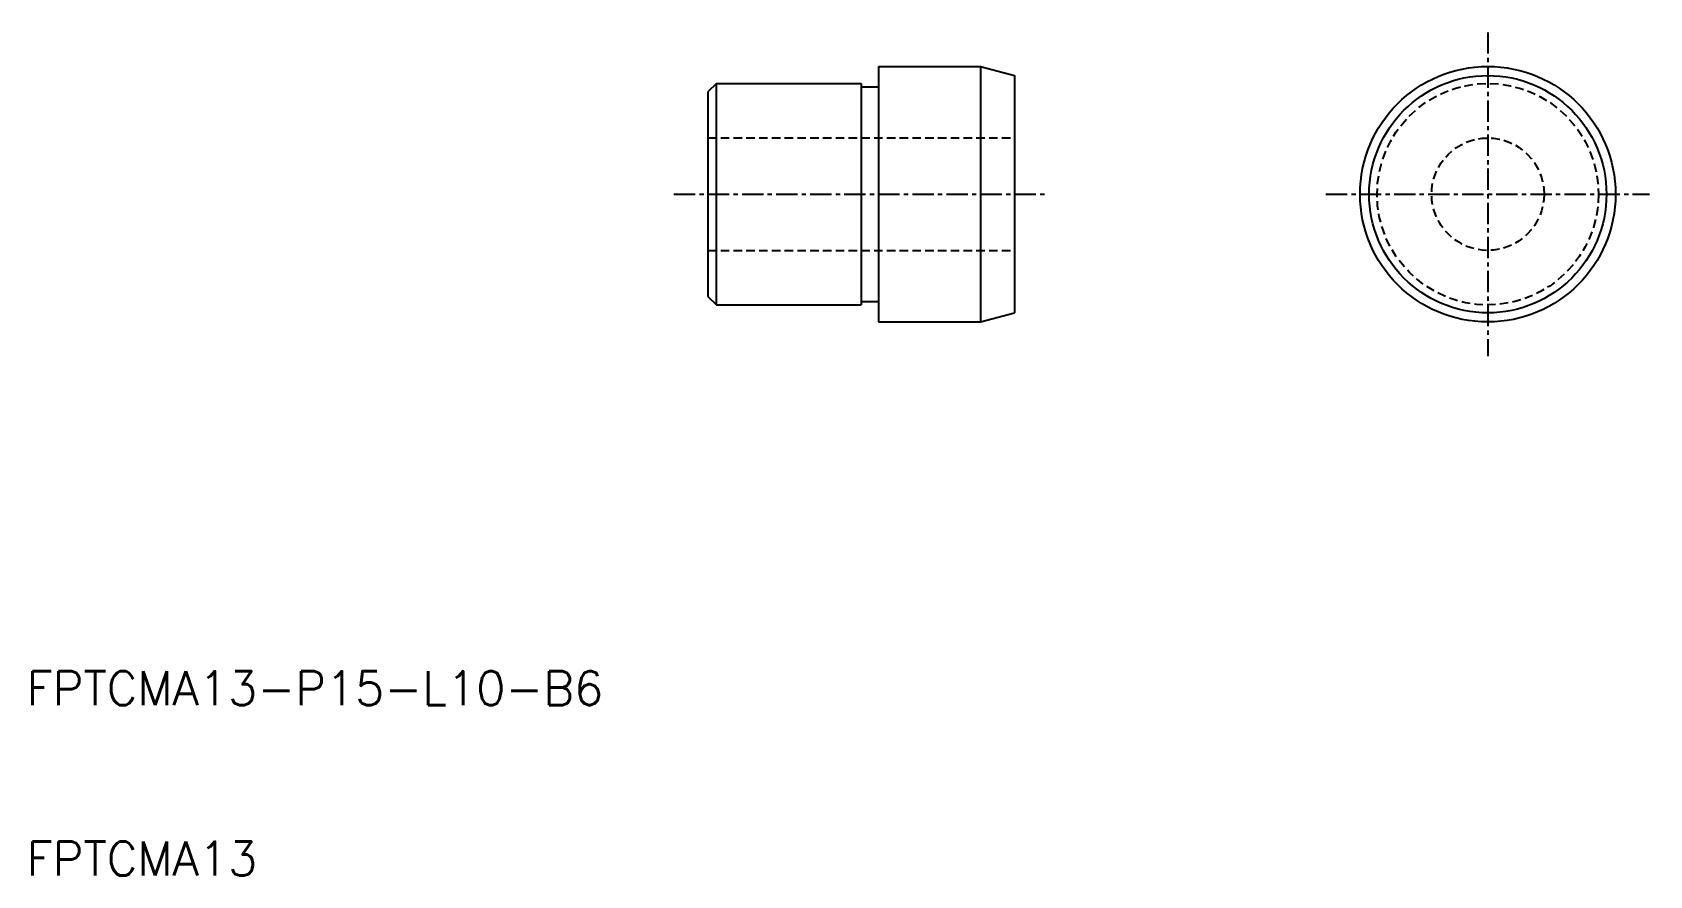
# Model space of a CAD drawing. Extents: x 10.3 to 105.3, y 10 to 59.5.
import ezdxf

# ---------------------------------------------------------------- set-up
doc = ezdxf.new("R2010")
doc.units = 0
doc.linetypes.add('CENTER', pattern=[2, 1.25, -0.25, 0.25, -0.25])
doc.linetypes.add('DASHED', pattern=[0.75, 0.5, -0.25])
doc.layers.get('0').update_dxf_attribs({"linetype": 'CONTINUOUS'})
doc.layers.add('CENTER', color=1, linetype='CENTER')
doc.styles.get("Standard").update_dxf_attribs({"font": 'txt.shx'})

msp = doc.modelspace()

# ---------------------------------------------------------------- linework, layer by layer
at = {"color": 7, "linetype": 'CONTINUOUS'}
for p, q in [((60, 57.5), (66, 57.5)), ((60, 57.5), (60, 42.5)), ((66, 57.5), (66, 42.5)), ((66, 57.5), (68, 56.964)), ((68, 56.964), (68, 43.036)), ((50.5, 56.5), (50, 56)), ((50.5, 56.5), (59, 56.5)), ((50.5, 43.5), (50.5, 56.5)), ((59, 56.5), (59, 43.5)), ((59, 56.3), (60, 56.3)), ((50, 56), (50, 44)), ((50, 44), (50.5, 43.5)), ((59, 43.7), (60, 43.7)), ((50.5, 43.5), (59, 43.5)), ((66, 42.5), (68, 43.036)), ((60, 42.5), (66, 42.5))]:
    msp.add_line(p, q, dxfattribs=at)
at = {"color": 3, "linetype": 'DASHED'}
for p, q in [((50, 53.3), (68, 53.3)), ((50, 46.7), (68, 46.7))]:
    msp.add_line(p, q, dxfattribs=at)
at = {"color": 7, "linetype": 'CONTINUOUS'}
for radius in [7.5, 6.964]:
    msp.add_circle((95.772, 50), radius, dxfattribs=at)
at = {"color": 3, "linetype": 'DASHED'}
for radius in [6.5, 3.3]:
    msp.add_circle((95.772, 50), radius, dxfattribs=at)
at = {"layer": 'CENTER', "color": 1, "linetype": 'CENTER'}
for p, q in [((95.772, 59.5), (95.772, 40.5)), ((48, 50), (70, 50)), ((86.272, 50), (105.272, 50))]:
    msp.add_line(p, q, dxfattribs=at)

# ---------------------------------------------------------------- texts
at = {"color": 7, "linetype": 'CONTINUOUS'}
for s, p in [('FPTCMA13-P15-L10-B6', (10, 20)), ('FPTCMA13', (10, 10))]:
    msp.add_text(s, height=2, dxfattribs=at).set_placement(p)

doc.saveas('drawing.dxf')
